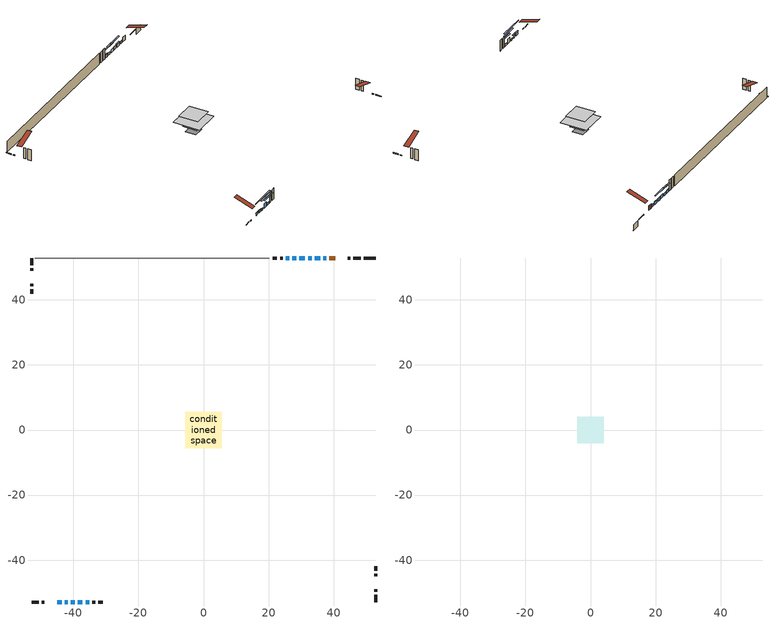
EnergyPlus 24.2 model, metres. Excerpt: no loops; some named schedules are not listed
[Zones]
conditioned space
 floor outside (Floor2 construction): -1.2,-1.2 -1.2,1.2 1.2,1.2 1.2,-1.2 z1.25
 floor othersidecoefficients (Floor1 construction): -3.06,-3.06 -3.06,3.06 3.06,3.06 3.06,-3.06 z1.25
 floor adiabatic (AdiabaticFloorConstruction): -5.67,-5.67 -5.67,5.67 5.67,5.67 5.67,-5.67 z3.69
 floor foundation (Slab1 construction): -2.28,-2.28 -2.28,2.28 2.28,2.28 2.28,-2.28 z-1.24
 wall outside (RimJoist1 construction): 48.29,52.87 46,52.87 / -52.87,-52.87 -50.59,-52.87 / -52.87,52.87 -52.87,50.59 / 52.87,-52.87 52.87,-50.59 z1.25:1.55
 wall outside (RimJoist2 construction): 45.07,52.87 44.39,52.87 / -49.66,-52.87 -48.97,-52.87 / -52.87,49.66 -52.87,48.97 / 52.87,-49.66 52.87,-48.97 z1.25:1.55
 wall outside (AdiabaticWallConstruction 1): 40.43,52.87 38.63,52.87 z1.25:3.28
 wall outside (AdiabaticWallConstruction): 37.7,52.87 36.85,52.87 z1.25:2.47; 35.93,52.87 34.17,52.87 / 26.42,52.87 25.3,52.87 z1.25:2.42; -45.01,-52.87 -43.57,-52.87 / -42.64,-52.87 -41.67,-52.87 / 28.52,52.87 27.35,52.87 z1.25:2.37; -40.74,-52.87 -39.6,-52.87 z1.25:1.94; 33.24,52.87 32.13,52.87 / 31.2,52.87 29.45,52.87 z1.25:2.72; -38.67,-52.87 -37.2,-52.87 z1.25:3.28; -36.27,-52.87 -35.1,-52.87 z1.25:2.22
 wall outside (Wall1 construction): 24.38,52.87 23.52,52.87 / -34.17,-52.87 -33.31,-52.87 / -52.87,45.01 -52.87,44.16 / 52.87,-45.01 52.87,-44.16 z1.25:6.13
 wall outside (Wall2 construction): 22.59,52.87 21.21,52.87 / -32.39,-52.87 -31.01,-52.87 / -52.87,43.23 -52.87,41.85 / 52.87,-43.23 52.87,-41.85 z1.25:6.13
 wall foundation (FoundationWall1 construction): 49.22,52.87,-1.24 49.22,52.87,1.25 52.51,52.87,1.25 52.51,52.87,-0.9 52.87,52.87,-0.9 52.87,52.87,-1.24
 wall adiabatic (Wall3 construction): 20.28,52.87 -51.94,52.87 z1.25:6.13
 window (WindowConstruction 9): 37.7,52.87 36.85,52.87 z1.25:2.47
 window (WindowConstruction 6): 35.92,52.87 34.17,52.87 z1.25:2.42
 window (WindowConstruction 7): -45.01,-52.87 -43.57,-52.87 z1.25:2.37
 window (WindowConstruction 8): -42.64,-52.87 -41.67,-52.87 z1.25:2.37
 window (WindowConstruction 10): -40.74,-52.87 -39.6,-52.87 z1.25:1.94
 window (WindowConstruction): 33.24,52.87 32.13,52.87 z1.25:2.72
 window (WindowConstruction 1): 31.2,52.87 29.45,52.87 z1.25:2.72
 window (WindowConstruction 2): -38.67,-52.87 -37.2,-52.87 z1.25:3.28
 window (WindowConstruction 3): -36.27,-52.87 -35.1,-52.87 z1.25:2.22
 window (WindowConstruction 4): 28.52,52.87 27.35,52.87 z1.25:2.37
 window (WindowConstruction 5): 26.42,52.87 25.3,52.87 z1.25:2.42
 door (Door): 40.43,52.87 38.63,52.87 z1.25:3.28
 ceiling adiabatic (AdiabaticFloorConstruction): 5.67,-5.67 5.67,5.67 -5.67,5.67 -5.67,-5.67 z3.69
attic - vented
 floor to conditioned space (Floor3 construction Reversed): -4.1,-4.1 -4.1,4.1 4.1,4.1 4.1,-4.1 z6.13
 roof outside (Roof1 construction): 41.36,52.87,6.13 41.36,44.89,8.79 43.46,44.89,8.79 43.46,52.87,6.13; -45.94,-52.87,6.13 -45.94,-44.89,8.79 -48.05,-44.89,8.79 -48.05,-52.87,6.13; -52.87,45.94,6.13 -44.89,45.94,8.79 -44.89,48.05,8.79 -52.87,48.05,6.13; 52.87,-45.94,6.13 44.89,-45.94,8.79 44.89,-48.05,8.79 52.87,-48.05,6.13
shading: 33.97,52.87 36.13,52.87 36.13,53.28 33.97,53.28 z2.62; -43.36,-52.87 -45.21,-52.87 -45.21,-53.28 -43.36,-53.28 z2.57; -41.47,-52.87 -42.84,-52.87 -42.84,-53.28 -41.47,-53.28 z2.57; -34.52,-52.87 -45.82,-52.87 -45.82,-53.28 -34.52,-53.28 z7.02; 29.49,52.87 35.88,52.87 35.88,53.28 29.49,53.28 z5.36; 26.81,52.87 33.84,52.87 33.84,53.28 26.81,53.28 z5.36; -34.56,-52.87 -41.31,-52.87 -41.31,-53.28 -34.56,-53.28 z5.92; -32.46,-52.87 -38.91,-52.87 -38.91,-53.28 -32.46,-53.28 z4.86; 24.71,52.87 31.16,52.87 31.16,53.28 24.71,53.28 z5.01; 25.1,52.87 26.62,52.87 26.62,53.28 25.1,53.28 z2.62
[Building]
Building 1: Terrain=Suburbs
[Site:Location]
Edmonton Intl AP_AB: Latitude {deg}=53.31; Longitude {deg}=-113.58; Time Zone {hr}=-7; Elevation {m}=723; Keep Site Location Information=Yes
[Site:GroundTemperature:Shallow]
-1.56185, -3.61833, -3.78302, -2.80711, 1.11059, 5.01004, 8.39065, 10.5322, 10.7141, 8.97234, 5.67794, 1.89811
[Site:WaterMainsTemperature]
Calculation Method=Schedule; Temperature Schedule=mains temperature schedule
[Material] Roughness=Rough; Thermal Absorptance=0.9
Name | Thickness {m} | Conductivity {W/m-K} | Density {kg/m3} | Specific Heat {J/kg-K} | Solar Absorptance | Visible Absorptance
asphalt or fiberglass shingles | 0.00635 | 0.162714 | 1121.4 | 1465.45 | 0.4 | 0.4
ceiling loosefill ins | 0.169333 | 0.0480833 | 16.02 | 1046.75 | 0.7 | 0.7
ceiling stud and cavity | 0.1397 | 0.139678 | 65.682 | 1177.47 | 0.7 | 0.7
concrete 4.0 in. | 0.1016 | 1.803125 | 2242.8 | 837.4 | 0.7 | 0.7
concrete 8.0 in. | 0.2032 | 1.803125 | 2242.8 | 837.4 | 0.7 | 0.7
door material | 0.04445 | 0.053851 | 512.64 | 1214.23 | 0.7 | 0.7
exterior vertical ins | 0.0457286 | 0.029427 | 32.04 | 1214.23 | 0.7 | 0.7
floor covering | 0.0127 | 0.0433444 | 54.468 | 1339.84 | 0.6 | 0.6
floor rigid ins | 0.051816 | 0.029427 | 32.04 | 1214.23 | 0.7 | 0.7
floor rigid ins 1; wall rigid ins | 0.512978 | 0.029427 | 32.04 | 1214.23 | 0.7 | 0.7
floor stud and cavity | 0.1397 | 0.113518 | 92.3553 | 1139.71 | 0.7 | 0.7
floor stud and cavity 1 | 0.1397 | 0.0951064 | 92.3553 | 1139.71 | 0.7 | 0.7
floor stud and cavity 2 | 0.1397 | 1.75129 | 37.0049 | 1207.88 | 0.7 | 0.7
furniture material conditioned space 1 | 0.1524 | 0.115458 | 640.8 | 1214.23 | 0.6 | 0.6
gypsum board | 0.0127 | 0.160291 | 801 | 837.4 | 0.6 | 0.6
gypsum board 1 | 0.0127 | 0.160291 | 801 | 837.4 | 0.7 | 0.7
osb sheathing 0.5 in. | 0.0127 | 0.115458 | 512.64 | 1214.23 | 0.7 | 0.7
osb sheathing 0.5 in. 1 | 0.0127 | 0.115458 | 512.64 | 1214.23 | 0.4 | 0.4
osb sheathing 0.75 in. | 0.01905 | 0.115458 | 512.64 | 1214.23 | 0.7 | 0.7
osb sheathing 2.0 in. | 0.0508 | 0.115458 | 512.64 | 1214.23 | 0.7 | 0.7
rim joist stud and cavity | 0.0508 | 0.0316137 | 125.044 | 1163.47 | 0.6 | 0.6
rim joist stud and cavity 1 | 0.0508 | 0.0320349 | 125.044 | 1163.47 | 0.6 | 0.6
wall stud and cavity | 0.1397 | 0.104945 | 139.0536 | 1170.24 | 0.7 | 0.7
wall stud and cavity 1 | 0.1397 | 0.103982 | 139.0536 | 1170.24 | 0.7 | 0.7
wall stud and cavity 2 | 0.1397 | 0.0927344 | 139.0536 | 1170.24 | 0.7 | 0.7
wall stud and cavity 3 | 0.0889 | 0.380278 | 52.3479 | 1209.89 | 0.7 | 0.7
wall stud and cavity 4 | 0.0889 | 0.391764 | 83.0341 | 1211.67 | 0.7 | 0.7
wood siding | 0.0254 | 0.102417 | 544.68 | 1172.36 | 0.4 | 0.4
wood siding 1; wood siding 2; wood siding 3 | 0.0254 | 0.102417 | 544.68 | 1172.36 | 0.7 | 0.7
[WindowMaterial:SimpleGlazingSystem]
Name | U-Factor {W/m2-K} | Solar Heat Gain Coefficient
WindowMaterial | 2.99117 | 0.53
WindowMaterial 1 | 1.96005 | 0.45
WindowMaterial 10 | 3.01559 | 0.5
WindowMaterial 2 | 2.98833 | 0.58
WindowMaterial 3 | 2.95029 | 0.58
WindowMaterial 4 | 2.046919 | 0.44
WindowMaterial 5 | 2.99685 | 0.51
WindowMaterial 6 | 1.99184 | 0.45
WindowMaterial 7 | 2.93155 | 0.61
WindowMaterial 8 | 2.95256 | 0.58
WindowMaterial 9 | 3.31198 | 0.62
[Construction]
AdiabaticFloorConstruction: floor stud and cavity 2, floor rigid ins 1, osb sheathing 0.75 in., floor covering
AdiabaticWallConstruction: wood siding 2, wall rigid ins, wall stud and cavity 3, gypsum board
AdiabaticWallConstruction 1: wood siding 3, wall rigid ins, wall stud and cavity 3, gypsum board
Door: door material
Floor1 construction: floor stud and cavity, floor rigid ins, osb sheathing 0.75 in., floor covering
Floor2 construction: floor stud and cavity 1, floor rigid ins, osb sheathing 0.75 in., floor covering
Floor3 construction Reversed: gypsum board, ceiling stud and cavity, ceiling loosefill ins
FoundationWall1 construction: concrete 8.0 in., gypsum board 1
furniture construction conditioned space 1: furniture material conditioned space 1
PartitionWallConstruction: gypsum board, wall stud and cavity 4, gypsum board
RimJoist1 construction: wood siding 1, osb sheathing 2.0 in., rim joist stud and cavity
RimJoist2 construction: wood siding 1, osb sheathing 2.0 in., rim joist stud and cavity 1
Roof1 construction: asphalt or fiberglass shingles
Slab1 construction: concrete 4.0 in.
Wall1 construction: wood siding, osb sheathing 0.5 in., wall stud and cavity, gypsum board
Wall2 construction: wood siding, osb sheathing 0.5 in., wall stud and cavity 1, gypsum board
Wall3 construction: osb sheathing 0.5 in. 1, wall stud and cavity 2, gypsum board
WindowConstruction: WindowMaterial
WindowConstruction 1: WindowMaterial 1
WindowConstruction 10: WindowMaterial 10
WindowConstruction 2: WindowMaterial 2
WindowConstruction 3: WindowMaterial 3
WindowConstruction 4: WindowMaterial 4
WindowConstruction 5: WindowMaterial 5
WindowConstruction 6: WindowMaterial 6
WindowConstruction 7: WindowMaterial 7
WindowConstruction 8: WindowMaterial 8
WindowConstruction 9: WindowMaterial 9
[Zone] Multiplier=1; Part of Total Floor Area=Yes
Name | Volume {m3}
attic - vented | 28.9625
conditioned space | 383.8
[Space]
Name | Zone | Volume {m3}
attic - vented 1 | attic - vented | 28.9625
conditioned space 1 | conditioned space | 383.8
[ZoneInfiltration:EffectiveLeakageArea]
infil attic - vented 1: Zone or Space=attic - vented 1; Schedule=Always On Discrete; Effective Air Leakage Area {cm2}=2333.57; Stack Coefficient=0.000184923; Wind Coefficient=9.1879e-06
[ZoneMixing]
whole house fan mix: Zone or Space=attic - vented; Schedule=Always On Continuous; Design Flow Rate Calculation Method=Flow/Zone; Design Flow Rate {m3/s}=0; Source Zone or Space=conditioned space
[SurfaceProperty:OtherSideCoefficients]
other non-freezing space: Combined Convective/Radiative Film Coefficient {W/m2-K}=8.35; Constant Temperature Coefficient=1; External Dry-Bulb Temperature Coefficient=0; Ground Temperature Coefficient=0; Wind Speed Coefficient=0; Zone Air Temperature Coefficient=0; Constant Temperature Schedule=other non-freezing space; Previous Other Side Temperature Coefficient=0
[SurfaceProperty:ExposedFoundationPerimeter]
Slab1: Exposed Perimeter Calculation Method=TotalExposedPerimeter; Total Exposed Perimeter {m}=3.65501
[InternalMass] Zone or ZoneList=conditioned space; Space or SpaceList=conditioned space 1
Name | Construction | Surface Area {m2}
furniture mass conditioned space 1 | furniture construction conditioned space 1 | 76.9641
partition wall mass | PartitionWallConstruction | 192.41
[Lights]
interior lighting: Zone or ZoneList or Space or SpaceList=conditioned space 1; Schedule=interior lighting schedule; Design Level Calculation Method=LightingLevel; Lighting Level {W}=343.2; Return Air Fraction=0; Fraction Radiant=0.6; Fraction Visible=0.2; Fraction Replaceable=1
[People]
occupants: Zone or ZoneList or Space or SpaceList=conditioned space 1; Number of People Schedule=occupants schedule; Number of People Calculation Method=People; Number of People=3; Fraction Radiant=0.314171; Sensible Heat Fraction=0.56303; Activity Level Schedule=occupants activity schedule; Carbon Dioxide Generation Rate {m3/s-W}=0; Enable ASHRAE 55 Comfort Warnings=No; Mean Radiant Temperature Calculation Type=EnclosureAveraged
[ElectricEquipment] Zone or ZoneList or Space or SpaceList=conditioned space 1; Design Level Calculation Method=EquipmentLevel
Name | Schedule | Design Level {W} | Fraction Latent | Fraction Radiant | Fraction Lost
clothes dryer | clothes dryer schedule | 140.772 | 0.015 | 0.081 | 0.85
clothes washer | clothes washer schedule | 32.1985 | 0.03 | 0.162 | 0.7
cooking range | cooking range schedule | 208.969 | 0.08 | 0.432 | 0.2
dishwasher | dishwasher schedule | 66.8632 | 0.3 | 0.18 | 0.4
fridge | fridge schedule | 72.9452 | 0 | 0.6 | 0
mech vent bath fan 0 | mech vent bath fan 0 schedule | 50.2 | 0 | 0 | 1
mech vent house fan | mech vent house fan schedule | 0 | 0 | 0 | 1
mech vent house fan cfis | mech vent house fan cfis schedule | 0 | 0 | 0 | 0
mech vent range fan 0 | mech vent range fan 0 schedule | 57 | 0 | 0 | 1
mech vent range fan 1 | mech vent range fan 1 schedule | 57 | 0 | 0 | 1
misc plug loads | misc plug loads schedule | 494.7 | 0.045 | 0.513 | 0.1
whole house fan | Always On Discrete | 0 | 0 | 0 | 1
[OtherEquipment] Zone or ZoneList or Space or SpaceList=conditioned space 1; Design Level Calculation Method=EquipmentLevel
Name | Fuel Type | Schedule | Design Level {W} | Fraction Latent | Fraction Radiant | Fraction Lost
clothes dryer 1 | Electricity | clothes dryer schedule | 0 | 0.015 | 0.081 | 0.85
cooking range 1 | Electricity | cooking range schedule | 0 | 0.08 | 0.432 | 0.2
general water use latent | None | general water use schedule | 59.3978 | 1 | 0 | 0
general water use sensible | None | general water use schedule | -58.539 | 0 | 0.6 | 0
mech vent house fan latent load | None | Always On Discrete | 0 | 1 | 0 | 0
mech vent house fan sensible load | None | Always On Discrete | 0 | 0 | 0 | 0
water heater energy adjustment1 | NaturalGas | Always On Discrete | 0.01 | 0 | 0 | 1
[ZoneInfiltration:DesignFlowRate] Zone or ZoneList or Space or SpaceList=conditioned space 1; Schedule=Always On Discrete; Design Flow Rate Calculation Method=Flow/Zone; Design Flow Rate {m3/s}=0
infil flow; natural vent flow; whole house fan flow
[AvailabilityManager:Scheduled]
furnace airloop Availability Manager: Schedule=Always On Discrete
[Foundation:Kiva]
Foundation Kiva 1: Initial Indoor Air Temperature {C}=18; Wall Height Above Grade {m}=1.25002; Wall Depth Below Slab {m}=0.2032; Custom Block Material Name 1=exterior vertical ins; Custom Block Depth 1 {m}=2.49; Custom Block X Position 1 {m}=0.2159; Custom Block Z Position 1 {m}=0
[Foundation:Kiva:Settings]
Soil Conductivity {W/m-K}=0.849921; Soil Density {kg/m3}=1842.3; Soil Specific Heat {J/kg-K}=418.7; Ground Solar Absorptivity=0.9; Ground Thermal Absorptivity=0.9; Ground Surface Roughness {m}=0.03; Far-Field Width {m}=40; Deep-Ground Boundary Condition=ZeroFlux; Deep-Ground Depth {m}=40; Minimum Cell Dimension {m}=0.2; Maximum Cell Growth Coefficient=3; Simulation Timestep=Timestep
[Exterior:Lights]
exterior lighting: Schedule=exterior lighting schedule; Design Level {W}=75.6
[EnergyManagementSystem:GlobalVariable]
furnace_airloop_Fan_RTF
infil_program_Qfan
infil_program_Qinf
natural_vent_program_Qnv
natural_vent_program_Qwhf
[EnergyManagementSystem:Sensor]
Name | Output:Variable or Output:Meter Index Key | Output:Variable or Output:Meter
airflow_gain | infil flow | Infiltration Sensible Heat Gain Energy
airflow_gain_1 | natural vent flow | Infiltration Sensible Heat Gain Energy
airflow_gain_2 | whole house fan flow | Infiltration Sensible Heat Gain Energy
airflow_loss | infil flow | Infiltration Sensible Heat Loss Energy
airflow_loss_1 | natural vent flow | Infiltration Sensible Heat Loss Energy
airflow_loss_2 | whole house fan flow | Infiltration Sensible Heat Loss Energy
clg_load_cond |  | Cooling:EnergyTransfer:Zone:CONDITIONED SPACE
clg_sp_s; clg_sp_s_1 | cooling setpoint | Schedule Value
clothes_dryer_exhaust_0_sch_s | clothes dryer exhaust 0 schedule | Schedule Value
cool_season | cooling season schedule | Schedule Value
htg_load_cond |  | Heating:EnergyTransfer:Zone:CONDITIONED SPACE
htg_sp_s; htg_sp_s_1 | heating setpoint | Schedule Value
ig_ee_conv | clothes dryer | Electric Equipment Convective Heating Energy
ig_ee_conv_2 | cooking range | Electric Equipment Convective Heating Energy
ig_ee_conv_4 | fridge | Electric Equipment Convective Heating Energy
ig_ee_conv_5 | misc plug loads | Electric Equipment Convective Heating Energy
ig_ee_conv_6 | whole house fan | Electric Equipment Convective Heating Energy
ig_ee_rad | clothes dryer | Electric Equipment Radiant Heating Energy
ig_ee_rad_2 | cooking range | Electric Equipment Radiant Heating Energy
ig_ee_rad_4 | fridge | Electric Equipment Radiant Heating Energy
ig_ee_rad_5 | misc plug loads | Electric Equipment Radiant Heating Energy
ig_ee_rad_6 | whole house fan | Electric Equipment Radiant Heating Energy
ig_lgt_conv | interior lighting | Lights Convective Heating Energy
ig_lgt_rad | interior lighting | Lights Radiant Heating Energy
ig_lgt_vis | interior lighting | Lights Visible Radiation Heating Energy
ig_oe_conv | clothes dryer 1 | Other Equipment Convective Heating Energy
ig_oe_conv_1 | cooking range 1 | Other Equipment Convective Heating Energy
ig_oe_conv_2 | general water use latent | Other Equipment Convective Heating Energy
ig_oe_conv_3 | general water use sensible | Other Equipment Convective Heating Energy
ig_oe_conv_4 | water heater energy adjustment1 | Other Equipment Convective Heating Energy
ig_oe_rad | clothes dryer 1 | Other Equipment Radiant Heating Energy
ig_oe_rad_1 | cooking range 1 | Other Equipment Radiant Heating Energy
ig_oe_rad_2 | general water use latent | Other Equipment Radiant Heating Energy
ig_oe_rad_3 | general water use sensible | Other Equipment Radiant Heating Energy
ig_oe_rad_4 | water heater energy adjustment1 | Other Equipment Radiant Heating Energy
ig_ppl_conv | occupants | People Convective Heating Energy
ig_ppl_rad | occupants | People Radiant Heating Energy
im_conv | furniture mass conditioned space 1 | Surface Inside Face Convection Heat Gain Energy
im_conv_1 | partition wall mass | Surface Inside Face Convection Heat Gain Energy
im_ig | furniture mass conditioned space 1 | Surface Inside Face Internal Gains Radiation Heat Gain Energy
im_ig_1 | partition wall mass | Surface Inside Face Internal Gains Radiation Heat Gain Energy
im_lgt | furniture mass conditioned space 1 | Surface Inside Face Lights Radiation Heat Gain Energy
im_lgt_1 | partition wall mass | Surface Inside Face Lights Radiation Heat Gain Energy
im_sol | furniture mass conditioned space 1 | Surface Inside Face Solar Radiation Heat Gain Energy
im_sol_1 | partition wall mass | Surface Inside Face Solar Radiation Heat Gain Energy
im_surf | furniture mass conditioned space 1 | Surface Inside Face Net Surface Thermal Radiation Heat Gain Energy
im_surf_1 | partition wall mass | Surface Inside Face Net Surface Thermal Radiation Heat Gain Energy
mech_vent_bath_fan_0_sch_s | mech vent bath fan 0 schedule | Schedule Value
mech_vent_range_fan_0_sch_s | mech vent range fan 0 schedule | Schedule Value
mech_vent_range_fan_1_sch_s | mech vent range fan 1 schedule | Schedule Value
mv_conv | mech vent bath fan 0 | Electric Equipment Convective Heating Energy
mv_conv_1 | mech vent house fan | Electric Equipment Convective Heating Energy
mv_conv_2 | mech vent house fan cfis | Electric Equipment Convective Heating Energy
mv_conv_3 | mech vent range fan 0 | Electric Equipment Convective Heating Energy
mv_conv_4 | mech vent range fan 1 | Electric Equipment Convective Heating Energy
mv_conv_5 | mech vent house fan latent load | Other Equipment Convective Heating Energy
mv_conv_6 | mech vent house fan sensible load | Other Equipment Convective Heating Energy
mv_rad | mech vent bath fan 0 | Electric Equipment Radiant Heating Energy
mv_rad_1 | mech vent house fan | Electric Equipment Radiant Heating Energy
mv_rad_2 | mech vent house fan cfis | Electric Equipment Radiant Heating Energy
mv_rad_3 | mech vent range fan 0 | Electric Equipment Radiant Heating Energy
mv_rad_4 | mech vent range fan 1 | Electric Equipment Radiant Heating Energy
mv_rad_5 | mech vent house fan latent load | Other Equipment Radiant Heating Energy
mv_rad_6 | mech vent house fan sensible load | Other Equipment Radiant Heating Energy
natural_vent_s | natural vent schedule | Schedule Value
oa_temp |  | Site Outdoor Air Drybulb Temperature
out_pb_s |  | Site Outdoor Air Barometric Pressure
out_wt_s |  | Site Outdoor Air Humidity Ratio
site_vw_s |  | Site Wind Speed
ss_back_out | Window1 | Surface Window Shortwave from Zone Back Out Window Heat Transfer Rate
ss_back_out_1 | Window10 | Surface Window Shortwave from Zone Back Out Window Heat Transfer Rate
ss_back_out_10 | Window8 | Surface Window Shortwave from Zone Back Out Window Heat Transfer Rate
ss_back_out_2 | Window11 | Surface Window Shortwave from Zone Back Out Window Heat Transfer Rate
ss_back_out_3 | Window12 | Surface Window Shortwave from Zone Back Out Window Heat Transfer Rate
ss_back_out_4 | Window13 | Surface Window Shortwave from Zone Back Out Window Heat Transfer Rate
ss_back_out_5 | Window2 | Surface Window Shortwave from Zone Back Out Window Heat Transfer Rate
ss_back_out_6 | Window4 | Surface Window Shortwave from Zone Back Out Window Heat Transfer Rate
ss_back_out_7 | Window5 | Surface Window Shortwave from Zone Back Out Window Heat Transfer Rate
ss_back_out_8 | Window6 | Surface Window Shortwave from Zone Back Out Window Heat Transfer Rate
ss_back_out_9 | Window7 | Surface Window Shortwave from Zone Back Out Window Heat Transfer Rate
ss_conv | Door1 | Surface Inside Face Convection Heat Gain Energy
ss_conv_1 | Window1 | Surface Inside Face Convection Heat Gain Energy
ss_conv_10 | Window7 | Surface Inside Face Convection Heat Gain Energy
ss_conv_11 | Window8 | Surface Inside Face Convection Heat Gain Energy
ss_conv_2 | Window10 | Surface Inside Face Convection Heat Gain Energy
ss_conv_3 | Window11 | Surface Inside Face Convection Heat Gain Energy
ss_conv_4 | Window12 | Surface Inside Face Convection Heat Gain Energy
ss_conv_5 | Window13 | Surface Inside Face Convection Heat Gain Energy
ss_conv_6 | Window2 | Surface Inside Face Convection Heat Gain Energy
ss_conv_7 | Window4 | Surface Inside Face Convection Heat Gain Energy
ss_conv_8 | Window5 | Surface Inside Face Convection Heat Gain Energy
ss_conv_9 | Window6 | Surface Inside Face Convection Heat Gain Energy
ss_ig | Door1 | Surface Inside Face Internal Gains Radiation Heat Gain Energy
ss_ig_1 | Window1 | Surface Inside Face Internal Gains Radiation Heat Gain Energy
ss_ig_10 | Window7 | Surface Inside Face Internal Gains Radiation Heat Gain Energy
ss_ig_11 | Window8 | Surface Inside Face Internal Gains Radiation Heat Gain Energy
ss_ig_2 | Window10 | Surface Inside Face Internal Gains Radiation Heat Gain Energy
ss_ig_3 | Window11 | Surface Inside Face Internal Gains Radiation Heat Gain Energy
ss_ig_4 | Window12 | Surface Inside Face Internal Gains Radiation Heat Gain Energy
ss_ig_5 | Window13 | Surface Inside Face Internal Gains Radiation Heat Gain Energy
ss_ig_6 | Window2 | Surface Inside Face Internal Gains Radiation Heat Gain Energy
ss_ig_7 | Window4 | Surface Inside Face Internal Gains Radiation Heat Gain Energy
ss_ig_8 | Window5 | Surface Inside Face Internal Gains Radiation Heat Gain Energy
ss_ig_9 | Window6 | Surface Inside Face Internal Gains Radiation Heat Gain Energy
ss_lgt | Door1 | Surface Inside Face Lights Radiation Heat Gain Energy
ss_sol | Door1 | Surface Inside Face Solar Radiation Heat Gain Energy
ss_surf | Door1 | Surface Inside Face Net Surface Thermal Radiation Heat Gain Energy
ss_surf_1 | Window1 | Surface Inside Face Net Surface Thermal Radiation Heat Gain Energy
ss_surf_10 | Window7 | Surface Inside Face Net Surface Thermal Radiation Heat Gain Energy
ss_surf_11 | Window8 | Surface Inside Face Net Surface Thermal Radiation Heat Gain Energy
ss_surf_2 | Window10 | Surface Inside Face Net Surface Thermal Radiation Heat Gain Energy
ss_surf_3 | Window11 | Surface Inside Face Net Surface Thermal Radiation Heat Gain Energy
ss_surf_4 | Window12 | Surface Inside Face Net Surface Thermal Radiation Heat Gain Energy
ss_surf_5 | Window13 | Surface Inside Face Net Surface Thermal Radiation Heat Gain Energy
ss_surf_6 | Window2 | Surface Inside Face Net Surface Thermal Radiation Heat Gain Energy
ss_surf_7 | Window4 | Surface Inside Face Net Surface Thermal Radiation Heat Gain Energy
ss_surf_8 | Window5 | Surface Inside Face Net Surface Thermal Radiation Heat Gain Energy
ss_surf_9 | Window6 | Surface Inside Face Net Surface Thermal Radiation Heat Gain Energy
ss_trans_in | Window1 | Surface Window Transmitted Solar Radiation Rate
ss_trans_in_1 | Window10 | Surface Window Transmitted Solar Radiation Rate
ss_trans_in_10 | Window8 | Surface Window Transmitted Solar Radiation Rate
ss_trans_in_2 | Window11 | Surface Window Transmitted Solar Radiation Rate
ss_trans_in_3 | Window12 | Surface Window Transmitted Solar Radiation Rate
ss_trans_in_4 | Window13 | Surface Window Transmitted Solar Radiation Rate
ss_trans_in_5 | Window2 | Surface Window Transmitted Solar Radiation Rate
ss_trans_in_6 | Window4 | Surface Window Transmitted Solar Radiation Rate
ss_trans_in_7 | Window5 | Surface Window Transmitted Solar Radiation Rate
ss_trans_in_8 | Window6 | Surface Window Transmitted Solar Radiation Rate
ss_trans_in_9 | Window7 | Surface Window Transmitted Solar Radiation Rate
ss_trans_out | Window1 | Surface Inside Face Initial Transmitted Diffuse Transmitted Out Window Solar Radiation Rate
ss_trans_out_1 | Window10 | Surface Inside Face Initial Transmitted Diffuse Transmitted Out Window Solar Radiation Rate
ss_trans_out_10 | Window8 | Surface Inside Face Initial Transmitted Diffuse Transmitted Out Window Solar Radiation Rate
ss_trans_out_2 | Window11 | Surface Inside Face Initial Transmitted Diffuse Transmitted Out Window Solar Radiation Rate
ss_trans_out_3 | Window12 | Surface Inside Face Initial Transmitted Diffuse Transmitted Out Window Solar Radiation Rate
ss_trans_out_4 | Window13 | Surface Inside Face Initial Transmitted Diffuse Transmitted Out Window Solar Radiation Rate
ss_trans_out_5 | Window2 | Surface Inside Face Initial Transmitted Diffuse Transmitted Out Window Solar Radiation Rate
